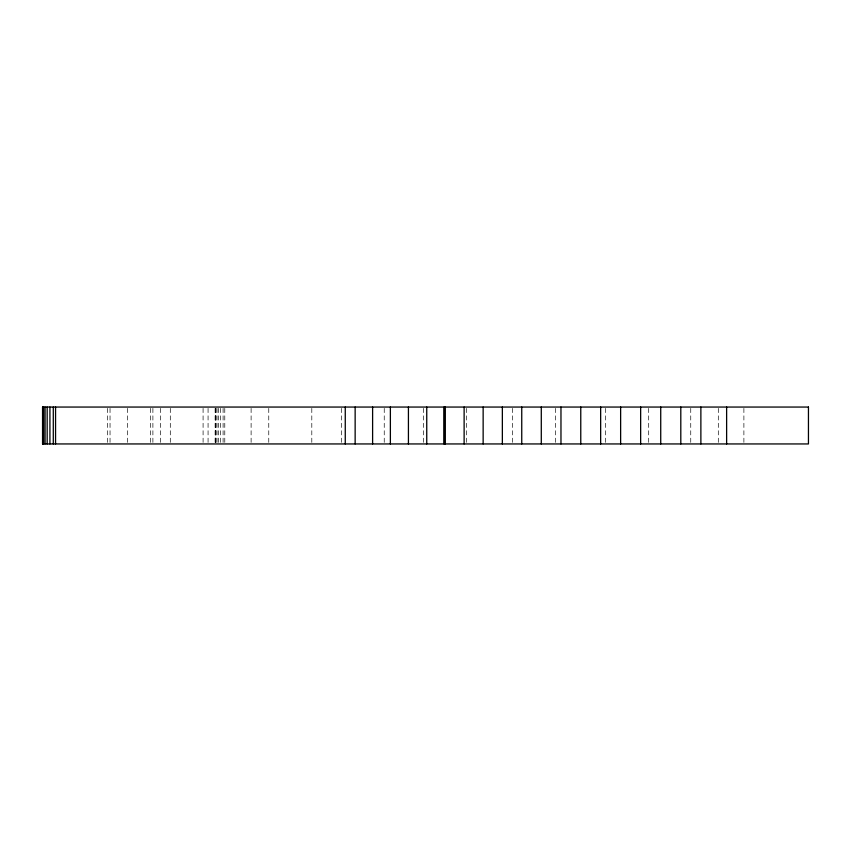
<?xml version="1.0" encoding="UTF-8"?>
<svg xmlns="http://www.w3.org/2000/svg" width="851" height="851" viewBox="0 0 851 851"><rect width="100%" height="100%" fill="white"/><g stroke="black" fill="none" stroke-linecap="round" stroke-linejoin="round"><path stroke-width="0.64" stroke-dasharray="4.25 3.19" d="M743.891 408.374L743.891 443.945M718.308 408.374L718.308 442.626M690.746 408.374L690.746 442.626M648.696 408.374L648.696 443.945M605.657 408.374L605.657 442.626M555.405 408.374L555.405 443.945M512.642 408.374L512.642 443.945M466.359 408.374L466.359 443.945M423.532 408.374L423.532 443.945M384.237 408.374L384.237 443.945M341.325 408.374L341.325 443.945M311.806 408.374L311.806 443.945M268.767 408.374L268.767 443.945M251.109 408.374L251.109 443.945M224.781 408.374L224.781 442.626M223.09 408.374L223.09 442.626M220.59 408.374L220.59 443.945M218.569 408.374L218.569 442.626M217.005 408.374L217.005 443.945M215.92 408.374L215.92 442.626M215.452 408.374L215.452 442.626M215.303 408.374L215.292 443.945M215.143 408.374L215.143 442.626M208.069 408.374L208.069 443.945M203.081 408.374L203.091 443.945M170.306 408.374L170.306 443.945M160.413 408.374L160.403 443.945M152.893 408.374L152.893 443.945M150.638 408.374L150.638 442.626M127.427 408.374L127.427 443.945M110.034 408.374L110.034 443.945M107.609 408.374L107.609 443.945"/><path stroke-width="1.28" d="M726.626 407.055L726.626 443.945M700.873 407.055L700.873 443.945M680.8 407.055L680.8 443.945M660.727 407.055L660.727 443.945M640.654 407.055L640.654 443.945M620.634 407.055L620.634 443.945M600.657 407.055L600.657 443.945M580.765 407.055L580.765 443.945M560.969 407.055L560.969 443.945M541.289 407.055L541.289 443.945M521.748 407.055L521.748 443.945M502.356 407.055L502.356 443.945M483.145 407.055L483.145 443.945M464.125 407.055L464.125 443.945M445.318 407.055L445.318 443.945M444.307 407.055L444.307 443.945M444.126 407.055L444.126 443.945M426.745 407.055L426.745 443.945M408.427 407.055L408.427 443.945M390.375 407.055L390.375 443.945M372.61 407.055L372.61 443.945M355.144 407.055L355.144 443.945M345.261 407.055L345.261 443.945M55.56 407.055L55.56 443.945M53.294 407.055L53.294 443.945M49.922 407.055L49.922 443.945M47.177 407.055L47.177 443.945M45.071 407.055L45.071 443.945M43.603 407.055L43.603 443.945M42.901 407.055L42.901 443.945M42.773 407.055L42.752 443.945M808.45 407.055L42.55 407.055L42.55 443.945L808.45 443.945L808.45 407.055"/></g></svg>
